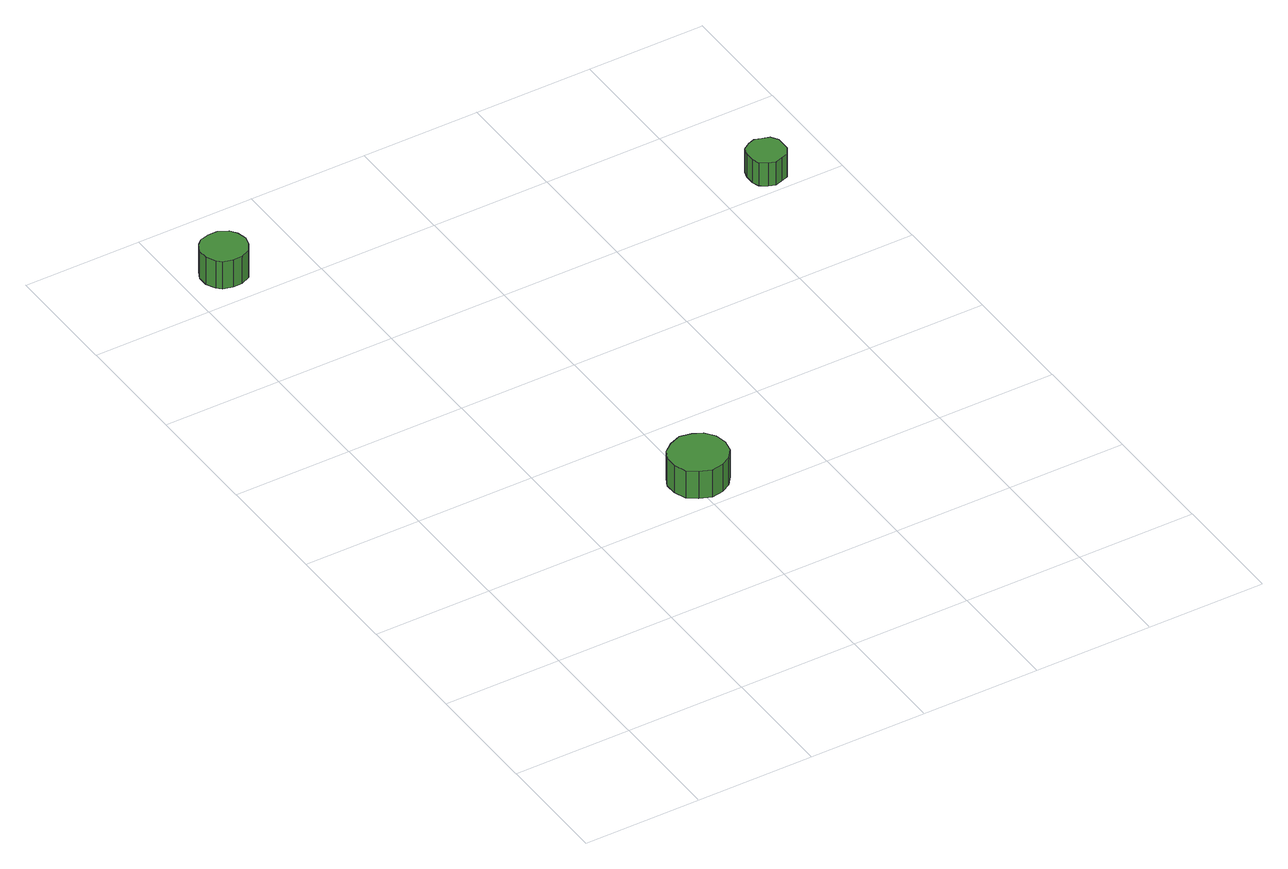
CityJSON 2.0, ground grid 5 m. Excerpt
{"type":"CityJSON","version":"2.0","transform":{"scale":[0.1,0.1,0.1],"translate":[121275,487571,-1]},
"CityObjects":{
"tree1":{"type":"SolitaryVegetationObject","attributes":{"function":"something"}},
"tree2":{"type":"SolitaryVegetationObject","attributes":{"function":"something"},"geometry":[{"type":"MultiSurface","lod":"1","boundaries":[[[0,1,2,3,4,5,6,7,8,9,10,11,12,13,14]],[[15,16,17,18,19,20,21,22,23,24,25,26,27,28,29]],[[0,29,28,1]],[[1,28,27,2]],[[2,27,26,3]],[[3,26,25,4]],[[4,25,24,5]],[[5,24,23,6]],[[6,23,22,7]],[[7,22,21,8]],[[8,21,20,9]],[[9,20,19,10]],[[10,19,18,11]],[[11,18,17,12]],[[12,17,16,13]],[[13,16,15,14]],[[14,15,29,0]]]}]},
"tree3":{"type":"SolitaryVegetationObject","attributes":{"function":"something"},"geometry":[{"type":"MultiSurface","lod":"1","boundaries":[[[30,31,32,33,34,35,36,37,38,39,40,41,42,43,44]],[[45,46,47,48,49,50,51,52,53,54,55,56,57,58,59]],[[30,59,58,31]],[[31,58,57,32]],[[32,57,56,33]],[[33,56,55,34]],[[34,55,54,35]],[[35,54,53,36]],[[36,53,52,37]],[[37,52,51,38]],[[38,51,50,39]],[[39,50,49,40]],[[40,49,48,41]],[[41,48,47,42]],[[42,47,46,43]],[[43,46,45,44]],[[44,45,59,30]]]}]},
"tree4":{"type":"SolitaryVegetationObject","attributes":{"function":"something"}},
"tree5":{"type":"SolitaryVegetationObject","attributes":{"function":"something"},"geometry":[{"type":"MultiSurface","lod":"1","boundaries":[[[60,61,62,63,64,65,66,67,68,69,70,71,72,73,74]],[[75,76,77,78,79,80,81,82,83,84,85,86,87,88,89]],[[60,89,88,61]],[[61,88,87,62]],[[62,87,86,63]],[[63,86,85,64]],[[64,85,84,65]],[[65,84,83,66]],[[66,83,82,67]],[[67,82,81,68]],[[68,81,80,69]],[[69,80,79,70]],[[70,79,78,71]],[[71,78,77,72]],[[72,77,76,73]],[[73,76,75,74]],[[74,75,89,60]]]}]},
"tree6":{"type":"SolitaryVegetationObject","attributes":{"function":"something"}}
},
"vertices":[
[27,317,19],[26,321,19],[24,324,19],[20,326,19],[16,326,19],[12,325,19],[10,323,19],[8,319,19],[8,315,19],[10,311,19],[12,309,19],[16,308,19],[20,308,19],[24,310,19],[26,313,19],[26,313,6],[24,310,6],[20,308,6],[16,308,6],[12,309,6],[10,311,6],[8,315,6],[8,319,6],[10,323,6],[12,325,6],[16,326,6],[20,326,6],[24,324,6],[26,321,6],[27,317,6],
[115,116,19],[114,121,19],[111,125,19],[107,127,19],[102,128,19],[97,126,19],[93,123,19],[91,119,19],[91,114,19],[93,109,19],[97,106,19],[102,104,19],[107,105,19],[111,107,19],[114,111,19],[114,111,6],[111,107,6],[107,105,6],[102,104,6],[97,106,6],[93,109,6],[91,114,6],[91,119,6],[93,123,6],[97,126,6],[102,128,6],[107,127,6],[111,125,6],[114,121,6],[115,116,6],
[230,260,18],[230,263,18],[228,266,18],[225,267,18],[222,268,18],[219,267,18],[216,265,18],[215,262,18],[215,258,18],[216,255,18],[219,253,18],[222,252,18],[225,253,18],[228,254,18],[230,257,18],[230,257,7],[228,254,7],[225,253,7],[222,252,7],[219,253,7],[216,255,7],[215,258,7],[215,262,7],[216,265,7],[219,267,7],[222,268,7],[225,267,7],[228,266,7],[230,263,7],[230,260,7]
]}
